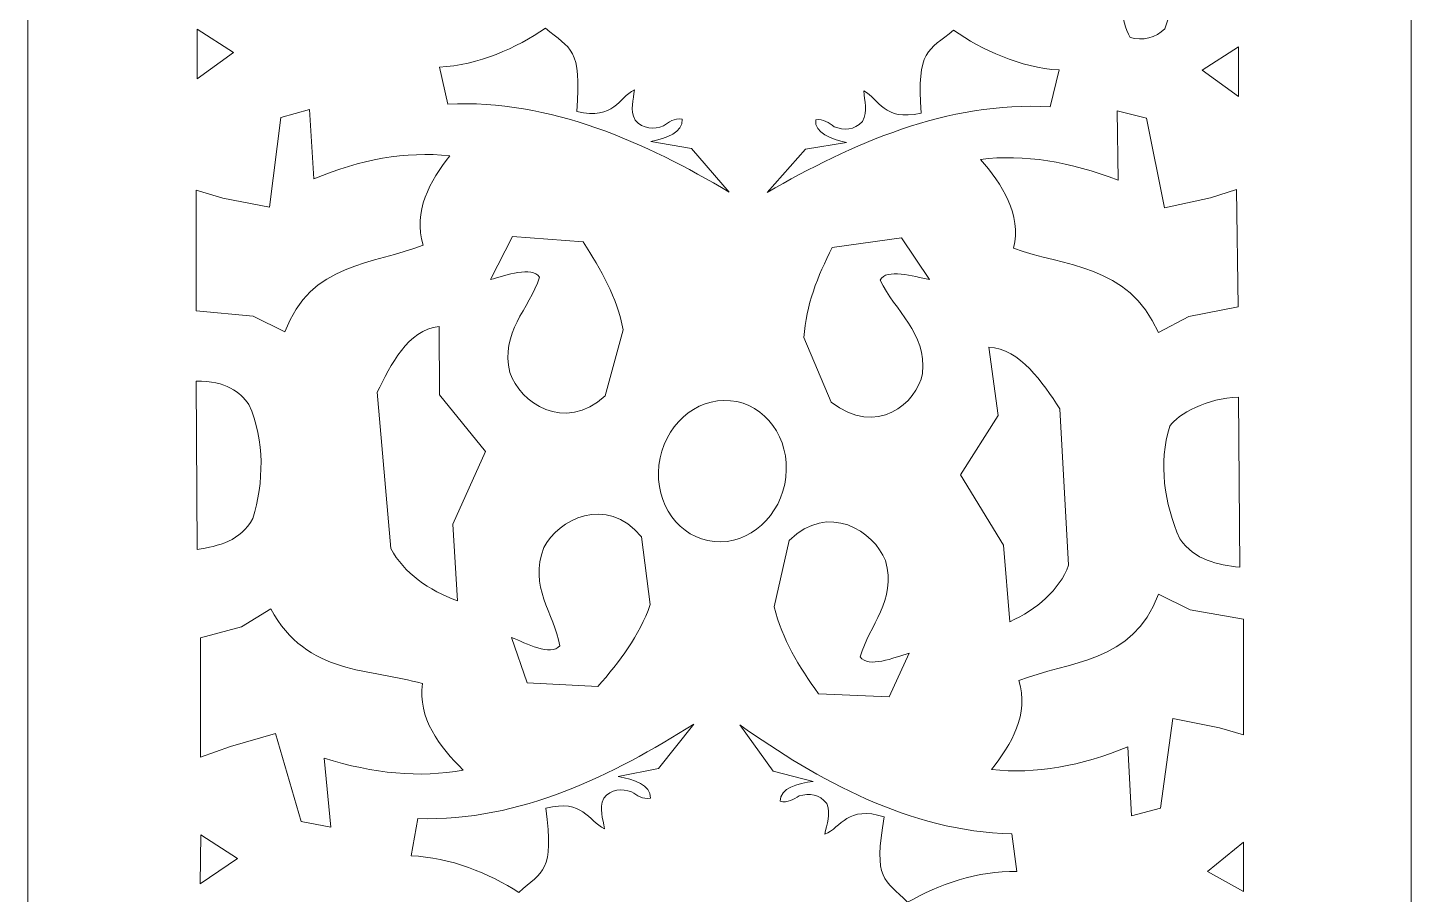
# Model space of a CAD drawing. Header units: centimetres. Extents: x -13.1 to 3.9, y -51.3 to 28.8.
# Drawn here: x -13.14 to 3.86, y -39.78 to -29.13 of the extents above; entities that cross this region are included whole.
import ezdxf

# ---------------------------------------------------------------- set-up
doc = ezdxf.new("R2010")
doc.units = ezdxf.units.CM
doc.header["$MEASUREMENT"] = 0
doc.layers.add('Katman 1', color=7, linetype='Continuous')

msp = doc.modelspace()

# ---------------------------------------------------------------- linework, layer by layer
at = {"layer": 'Katman 1', "color": 250, "lineweight": 20}
msp.add_lwpolyline([(-13.14415, -51.2871), (3.85585, -51.2871), (3.85585, 28.7129), (-13.14415, 28.7129), (-13.14415, -51.2871)], close=True, dxfattribs=at)
at = {"layer": 'Katman 1', "color": 250, "lineweight": 5}
for points, knots in [([(1.77887, -28.75685), (1.77887, -28.75685), (1.05589, -28.4536), (1.05589, -28.4536), (1.05589, -28.4536), (1.05589, -28.4536), (1.05589, -28.4536), (1.05589, -28.4536), (0.82774, -29.1488), (0.82774, -29.1488), (0.82774, -29.1488), (0.82774, -29.1488), (0.82774, -29.1488), (0.7189, -29.25371), (0.54941, -29.29996), (0.40145, -29.25379), (0.40145, -29.25379), (0.40145, -29.25379), (0.40145, -29.25379), (0.28002, -29.03478), (0.25178, -28.75257), (0.46433, -28.46832), (0.46433, -28.46832), (0.46433, -28.46832), (0.46433, -28.46832), (0.92937, -28.22451), (1.49421, -27.93724), (1.75499, -26.98213), (1.75499, -26.98213), (1.75499, -26.98213), (1.75499, -26.98213), (1.75499, -26.98213), (1.77887, -28.75685), (1.77887, -28.75685)], [0, 0, 0, 0, 0.09090909, 0.09090909, 0.09090909, 0.18181818, 0.18181818, 0.18181818, 0.27272727, 0.27272727, 0.27272727, 0.36363636, 0.36363636, 0.36363636, 0.45454545, 0.45454545, 0.45454545, 0.54545455, 0.54545455, 0.54545455, 0.63636364, 0.63636364, 0.63636364, 0.72727273, 0.72727273, 0.72727273, 0.81818182, 0.81818182, 0.81818182, 0.90909091, 0.90909091, 0.90909091, 1, 1, 1, 1]), ([(-11.06319, -29.75995), (-11.06319, -29.75995), (-10.61628, -29.43823), (-10.61628, -29.43823), (-10.61628, -29.43823), (-10.61628, -29.43823), (-10.61628, -29.43823), (-10.61628, -29.43823), (-11.06191, -29.14975), (-11.06191, -29.14975), (-11.06191, -29.14975), (-11.06191, -29.14975), (-11.06191, -29.14975), (-11.06191, -29.14975), (-11.06319, -29.75995), (-11.06319, -29.75995)], [0, 0, 0, 0, 0.2, 0.2, 0.2, 0.4, 0.4, 0.4, 0.6, 0.6, 0.6, 0.8, 0.8, 0.8, 1, 1, 1, 1]), ([(-4.52389, -31.15289), (-5.54493, -30.55183), (-6.71926, -30.00794), (-7.98138, -30.07372), (-7.98138, -30.07372), (-7.98138, -30.07372), (-7.98138, -30.07372), (-7.98138, -30.07372), (-8.08614, -29.61822), (-8.08614, -29.61822), (-8.08614, -29.61822), (-8.08614, -29.61822), (-8.08614, -29.61822), (-7.61082, -29.59534), (-7.13369, -29.38088), (-6.78319, -29.14068), (-6.78319, -29.14068), (-6.78319, -29.14068), (-6.78319, -29.14068), (-6.47535, -29.39835), (-6.33275, -29.37832), (-6.39819, -30.16317), (-6.39819, -30.16317), (-6.39819, -30.16317), (-6.39819, -30.16317), (-5.93105, -30.27086), (-5.8898, -29.99566), (-5.68909, -29.89522), (-5.68909, -29.89522), (-5.68909, -29.89522), (-5.68909, -29.89522), (-5.70075, -30.02173), (-5.74753, -30.13988), (-5.67988, -30.27095), (-5.67988, -30.27095), (-5.67988, -30.27095), (-5.67988, -30.27095), (-5.581, -30.38376), (-5.45291, -30.38187), (-5.33177, -30.34113), (-5.33177, -30.34113), (-5.33177, -30.34113), (-5.33177, -30.34113), (-5.26863, -30.29032), (-5.20177, -30.2431), (-5.10478, -30.25604), (-5.10478, -30.25604), (-5.10478, -30.25604), (-5.10478, -30.25604), (-5.08854, -30.42089), (-5.29765, -30.49173), (-5.48884, -30.53085), (-5.48884, -30.53085), (-5.48884, -30.53085), (-5.48884, -30.53085), (-5.48884, -30.53085), (-4.9863, -30.61974), (-4.9863, -30.61974), (-4.9863, -30.61974), (-4.9863, -30.61974), (-4.9863, -30.61974), (-4.9863, -30.61974), (-4.52389, -31.15289), (-4.52389, -31.15289)], [0, 0, 0, 0, 0.04761905, 0.04761905, 0.04761905, 0.0952381, 0.0952381, 0.0952381, 0.14285714, 0.14285714, 0.14285714, 0.19047619, 0.19047619, 0.19047619, 0.23809524, 0.23809524, 0.23809524, 0.28571429, 0.28571429, 0.28571429, 0.33333333, 0.33333333, 0.33333333, 0.38095238, 0.38095238, 0.38095238, 0.42857143, 0.42857143, 0.42857143, 0.47619048, 0.47619048, 0.47619048, 0.52380952, 0.52380952, 0.52380952, 0.57142857, 0.57142857, 0.57142857, 0.61904762, 0.61904762, 0.61904762, 0.66666667, 0.66666667, 0.66666667, 0.71428571, 0.71428571, 0.71428571, 0.76190476, 0.76190476, 0.76190476, 0.80952381, 0.80952381, 0.80952381, 0.85714286, 0.85714286, 0.85714286, 0.9047619, 0.9047619, 0.9047619, 0.95238095, 0.95238095, 0.95238095, 1, 1, 1, 1]), ([(-4.05655, -31.15696), (-3.02657, -30.56452), (-1.84441, -30.03052), (-0.58323, -30.10688), (-0.58323, -30.10688), (-0.58323, -30.10688), (-0.58323, -30.10688), (-0.58323, -30.10688), (-0.47165, -29.65254), (-0.47165, -29.65254), (-0.47165, -29.65254), (-0.47165, -29.65254), (-0.47165, -29.65254), (-0.94663, -29.62553), (-1.42047, -29.40708), (-1.76751, -29.16412), (-1.76751, -29.16412), (-1.76751, -29.16412), (-1.76751, -29.16412), (-2.07916, -29.41878), (-2.22146, -29.39793), (-2.16755, -30.18305), (-2.16755, -30.18305), (-2.16755, -30.18305), (-2.16755, -30.18305), (-2.63636, -30.28696), (-2.6736, -30.01125), (-2.87285, -29.9092), (-2.87285, -29.9092), (-2.87285, -29.9092), (-2.87285, -29.9092), (-2.86299, -30.03582), (-2.81783, -30.15437), (-2.88746, -30.28484), (-2.88746, -30.28484), (-2.88746, -30.28484), (-2.88746, -30.28484), (-2.98793, -30.39685), (-3.11594, -30.39367), (-3.23666, -30.35198), (-3.23666, -30.35198), (-3.23666, -30.35198), (-3.23666, -30.35198), (-3.29901, -30.30059), (-3.36512, -30.25286), (-3.46215, -30.26499), (-3.46215, -30.26499), (-3.46215, -30.26499), (-3.46215, -30.26499), (-3.48089, -30.42972), (-3.27298, -30.50218), (-3.08238, -30.54315), (-3.08238, -30.54315), (-3.08238, -30.54315), (-3.08238, -30.54315), (-3.08238, -30.54315), (-3.58592, -30.62784), (-3.58592, -30.62784), (-3.58592, -30.62784), (-3.58592, -30.62784), (-3.58592, -30.62784), (-3.58592, -30.62784), (-4.05655, -31.15696), (-4.05655, -31.15696)], [0, 0, 0, 0, 0.04761905, 0.04761905, 0.04761905, 0.0952381, 0.0952381, 0.0952381, 0.14285714, 0.14285714, 0.14285714, 0.19047619, 0.19047619, 0.19047619, 0.23809524, 0.23809524, 0.23809524, 0.28571429, 0.28571429, 0.28571429, 0.33333333, 0.33333333, 0.33333333, 0.38095238, 0.38095238, 0.38095238, 0.42857143, 0.42857143, 0.42857143, 0.47619048, 0.47619048, 0.47619048, 0.52380952, 0.52380952, 0.52380952, 0.57142857, 0.57142857, 0.57142857, 0.61904762, 0.61904762, 0.61904762, 0.66666667, 0.66666667, 0.66666667, 0.71428571, 0.71428571, 0.71428571, 0.76190476, 0.76190476, 0.76190476, 0.80952381, 0.80952381, 0.80952381, 0.85714286, 0.85714286, 0.85714286, 0.9047619, 0.9047619, 0.9047619, 0.95238095, 0.95238095, 0.95238095, 1, 1, 1, 1]), ([(1.73392, -29.97716), (1.73392, -29.97716), (1.28703, -29.65543), (1.28703, -29.65543), (1.28703, -29.65543), (1.28703, -29.65543), (1.28703, -29.65543), (1.28703, -29.65543), (1.73264, -29.36696), (1.73264, -29.36696), (1.73264, -29.36696), (1.73264, -29.36696), (1.73264, -29.36696), (1.73264, -29.36696), (1.73392, -29.97716), (1.73392, -29.97716)], [0, 0, 0, 0, 0.2, 0.2, 0.2, 0.4, 0.4, 0.4, 0.6, 0.6, 0.6, 0.8, 0.8, 0.8, 1, 1, 1, 1]), ([(-10.0342, -30.23644), (-10.0342, -30.23644), (-9.68216, -30.13973), (-9.68216, -30.13973), (-9.68216, -30.13973), (-9.68216, -30.13973), (-9.68216, -30.13973), (-9.68216, -30.13973), (-9.62836, -30.99055), (-9.62836, -30.99055), (-9.62836, -30.99055), (-9.62836, -30.99055), (-9.62836, -30.99055), (-9.05919, -30.75332), (-8.49988, -30.64909), (-7.95793, -30.70753), (-7.95793, -30.70753), (-7.95793, -30.70753), (-7.95793, -30.70753), (-8.20196, -31.01557), (-8.41369, -31.39223), (-8.28302, -31.8052), (-8.28302, -31.8052), (-8.28302, -31.8052), (-8.28302, -31.8052), (-8.88704, -32.04404), (-9.67545, -32.0185), (-9.98266, -32.87083), (-9.98266, -32.87083), (-9.98266, -32.87083), (-9.98266, -32.87083), (-9.98266, -32.87083), (-10.37238, -32.68), (-10.37238, -32.68), (-10.37238, -32.68), (-10.37238, -32.68), (-10.37238, -32.68), (-10.37238, -32.68), (-11.07595, -32.61207), (-11.07595, -32.61207), (-11.07595, -32.61207), (-11.07595, -32.61207), (-11.07595, -32.61207), (-11.07595, -32.61207), (-11.07303, -31.13135), (-11.07303, -31.13135), (-11.07303, -31.13135), (-11.07303, -31.13135), (-11.07303, -31.13135), (-11.07303, -31.13135), (-10.74608, -31.22681), (-10.74608, -31.22681), (-10.74608, -31.22681), (-10.74608, -31.22681), (-10.74608, -31.22681), (-10.74608, -31.22681), (-10.17231, -31.33985), (-10.17231, -31.33985), (-10.17231, -31.33985), (-10.17231, -31.33985), (-10.17231, -31.33985), (-10.17231, -31.33985), (-10.0342, -30.23644), (-10.0342, -30.23644)], [0, 0, 0, 0, 0.04761905, 0.04761905, 0.04761905, 0.0952381, 0.0952381, 0.0952381, 0.14285714, 0.14285714, 0.14285714, 0.19047619, 0.19047619, 0.19047619, 0.23809524, 0.23809524, 0.23809524, 0.28571429, 0.28571429, 0.28571429, 0.33333333, 0.33333333, 0.33333333, 0.38095238, 0.38095238, 0.38095238, 0.42857143, 0.42857143, 0.42857143, 0.47619048, 0.47619048, 0.47619048, 0.52380952, 0.52380952, 0.52380952, 0.57142857, 0.57142857, 0.57142857, 0.61904762, 0.61904762, 0.61904762, 0.66666667, 0.66666667, 0.66666667, 0.71428571, 0.71428571, 0.71428571, 0.76190476, 0.76190476, 0.76190476, 0.80952381, 0.80952381, 0.80952381, 0.85714286, 0.85714286, 0.85714286, 0.9047619, 0.9047619, 0.9047619, 0.95238095, 0.95238095, 0.95238095, 1, 1, 1, 1]), ([(0.60094, -30.24669), (0.60094, -30.24669), (0.24177, -30.15596), (0.24177, -30.15596), (0.24177, -30.15596), (0.24177, -30.15596), (0.24177, -30.15596), (0.24177, -30.15596), (0.25219, -31.00703), (0.25219, -31.00703), (0.25219, -31.00703), (0.25219, -31.00703), (0.25219, -31.00703), (-0.33454, -30.77951), (-0.90152, -30.68468), (-1.43878, -30.75194), (-1.43878, -30.75194), (-1.43878, -30.75194), (-1.43878, -30.75194), (-1.17172, -31.05566), (-0.93169, -31.42852), (-1.03107, -31.84326), (-1.03107, -31.84326), (-1.03107, -31.84326), (-1.03107, -31.84326), (-0.40954, -32.07202), (0.37659, -32.03331), (0.7478, -32.87993), (0.7478, -32.87993), (0.7478, -32.87993), (0.7478, -32.87993), (0.7478, -32.87993), (1.12329, -32.68264), (1.12329, -32.68264), (1.12329, -32.68264), (1.12329, -32.68264), (1.12329, -32.68264), (1.12329, -32.68264), (1.72677, -32.56242), (1.72677, -32.56242), (1.72677, -32.56242), (1.72677, -32.56242), (1.72677, -32.56242), (1.72677, -32.56242), (1.70676, -31.12359), (1.70676, -31.12359), (1.70676, -31.12359), (1.70676, -31.12359), (1.70676, -31.12359), (1.70676, -31.12359), (1.38713, -31.22457), (1.38713, -31.22457), (1.38713, -31.22457), (1.38713, -31.22457), (1.38713, -31.22457), (1.38713, -31.22457), (0.82217, -31.34693), (0.82217, -31.34693), (0.82217, -31.34693), (0.82217, -31.34693), (0.82217, -31.34693), (0.82217, -31.34693), (0.60094, -30.24669), (0.60094, -30.24669)], [0, 0, 0, 0, 0.04761905, 0.04761905, 0.04761905, 0.0952381, 0.0952381, 0.0952381, 0.14285714, 0.14285714, 0.14285714, 0.19047619, 0.19047619, 0.19047619, 0.23809524, 0.23809524, 0.23809524, 0.28571429, 0.28571429, 0.28571429, 0.33333333, 0.33333333, 0.33333333, 0.38095238, 0.38095238, 0.38095238, 0.42857143, 0.42857143, 0.42857143, 0.47619048, 0.47619048, 0.47619048, 0.52380952, 0.52380952, 0.52380952, 0.57142857, 0.57142857, 0.57142857, 0.61904762, 0.61904762, 0.61904762, 0.66666667, 0.66666667, 0.66666667, 0.71428571, 0.71428571, 0.71428571, 0.76190476, 0.76190476, 0.76190476, 0.80952381, 0.80952381, 0.80952381, 0.85714286, 0.85714286, 0.85714286, 0.9047619, 0.9047619, 0.9047619, 0.95238095, 0.95238095, 0.95238095, 1, 1, 1, 1]), ([(-6.05018, -33.65708), (-6.05018, -33.65708), (-5.82631, -32.84704), (-5.82631, -32.84704), (-5.82631, -32.84704), (-5.82631, -32.84704), (-5.82631, -32.84704), (-5.9049, -32.44606), (-6.09784, -32.10768), (-6.32122, -31.7655), (-6.32122, -31.7655), (-6.32122, -31.7655), (-6.32122, -31.7655), (-6.32122, -31.7655), (-7.18756, -31.69962), (-7.18756, -31.69962), (-7.18756, -31.69962), (-7.18756, -31.69962), (-7.18756, -31.69962), (-7.18756, -31.69962), (-7.45834, -32.22753), (-7.45834, -32.22753), (-7.45834, -32.22753), (-7.45834, -32.22753), (-7.45834, -32.22753), (-7.26968, -32.17865), (-6.94701, -32.05632), (-6.85585, -32.19993), (-6.85585, -32.19993), (-6.85585, -32.19993), (-6.85585, -32.19993), (-6.98232, -32.59295), (-7.34066, -32.87193), (-7.21832, -33.3719), (-7.21832, -33.3719), (-7.21832, -33.3719), (-7.21832, -33.3719), (-7.09857, -33.73478), (-6.55032, -34.11938), (-6.05018, -33.65708)], [0, 0, 0, 0, 0.07692308, 0.07692308, 0.07692308, 0.15384615, 0.15384615, 0.15384615, 0.23076923, 0.23076923, 0.23076923, 0.30769231, 0.30769231, 0.30769231, 0.38461538, 0.38461538, 0.38461538, 0.46153846, 0.46153846, 0.46153846, 0.53846154, 0.53846154, 0.53846154, 0.61538462, 0.61538462, 0.61538462, 0.69230769, 0.69230769, 0.69230769, 0.76923077, 0.76923077, 0.76923077, 0.84615385, 0.84615385, 0.84615385, 0.92307692, 0.92307692, 0.92307692, 1, 1, 1, 1]), ([(-3.27366, -33.73528), (-3.27366, -33.73528), (-3.60655, -32.94202), (-3.60655, -32.94202), (-3.60655, -32.94202), (-3.60655, -32.94202), (-3.60655, -32.94202), (-3.58292, -32.53808), (-3.43663, -32.18934), (-3.26064, -31.83513), (-3.26064, -31.83513), (-3.26064, -31.83513), (-3.26064, -31.83513), (-3.26064, -31.83513), (-2.40656, -31.71719), (-2.40656, -31.71719), (-2.40656, -31.71719), (-2.40656, -31.71719), (-2.40656, -31.71719), (-2.40656, -31.71719), (-2.06557, -32.22659), (-2.06557, -32.22659), (-2.06557, -32.22659), (-2.06557, -32.22659), (-2.06557, -32.22659), (-2.25995, -32.1893), (-2.59777, -32.08691), (-2.66929, -32.23535), (-2.66929, -32.23535), (-2.66929, -32.23535), (-2.66929, -32.23535), (-2.48987, -32.61926), (-2.09519, -32.87548), (-2.14918, -33.38063), (-2.14918, -33.38063), (-2.14918, -33.38063), (-2.14918, -33.38063), (-2.21911, -33.74934), (-2.71294, -34.1655), (-3.27366, -33.73528)], [0, 0, 0, 0, 0.07692308, 0.07692308, 0.07692308, 0.15384615, 0.15384615, 0.15384615, 0.23076923, 0.23076923, 0.23076923, 0.30769231, 0.30769231, 0.30769231, 0.38461538, 0.38461538, 0.38461538, 0.46153846, 0.46153846, 0.46153846, 0.53846154, 0.53846154, 0.53846154, 0.61538462, 0.61538462, 0.61538462, 0.69230769, 0.69230769, 0.69230769, 0.76923077, 0.76923077, 0.76923077, 0.84615385, 0.84615385, 0.84615385, 0.92307692, 0.92307692, 0.92307692, 1, 1, 1, 1]), ([(-7.86515, -36.17646), (-8.21553, -36.04594), (-8.52267, -35.83441), (-8.68208, -35.53317), (-8.68208, -35.53317), (-8.68208, -35.53317), (-8.68208, -35.53317), (-8.68208, -35.53317), (-8.84999, -33.61307), (-8.84999, -33.61307), (-8.84999, -33.61307), (-8.84999, -33.61307), (-8.84999, -33.61307), (-8.68189, -33.27801), (-8.47932, -32.84787), (-8.08941, -32.8035), (-8.08941, -32.8035), (-8.08941, -32.8035), (-8.08941, -32.8035), (-8.08941, -32.8035), (-8.08506, -33.6434), (-8.08506, -33.6434), (-8.08506, -33.6434), (-8.08506, -33.6434), (-8.08506, -33.6434), (-8.08506, -33.6434), (-7.51969, -34.3418), (-7.51969, -34.3418), (-7.51969, -34.3418), (-7.51969, -34.3418), (-7.51969, -34.3418), (-7.51969, -34.3418), (-7.92181, -35.23379), (-7.92181, -35.23379), (-7.92181, -35.23379), (-7.92181, -35.23379), (-7.92181, -35.23379), (-7.92181, -35.23379), (-7.86515, -36.17646), (-7.86515, -36.17646)], [0, 0, 0, 0, 0.07692308, 0.07692308, 0.07692308, 0.15384615, 0.15384615, 0.15384615, 0.23076923, 0.23076923, 0.23076923, 0.30769231, 0.30769231, 0.30769231, 0.38461538, 0.38461538, 0.38461538, 0.46153846, 0.46153846, 0.46153846, 0.53846154, 0.53846154, 0.53846154, 0.61538462, 0.61538462, 0.61538462, 0.69230769, 0.69230769, 0.69230769, 0.76923077, 0.76923077, 0.76923077, 0.84615385, 0.84615385, 0.84615385, 0.92307692, 0.92307692, 0.92307692, 1, 1, 1, 1]), ([(-1.07517, -36.4321), (-0.74539, -36.27906), (-0.46987, -36.04827), (-0.35457, -35.73803), (-0.35457, -35.73803), (-0.35457, -35.73803), (-0.35457, -35.73803), (-0.35457, -35.73803), (-0.46339, -33.81588), (-0.46339, -33.81588), (-0.46339, -33.81588), (-0.46339, -33.81588), (-0.46339, -33.81588), (-0.679, -33.49345), (-0.94249, -33.07877), (-1.33695, -33.06031), (-1.33695, -33.06031), (-1.33695, -33.06031), (-1.33695, -33.06031), (-1.33695, -33.06031), (-1.22054, -33.89658), (-1.22054, -33.89658), (-1.22054, -33.89658), (-1.22054, -33.89658), (-1.22054, -33.89658), (-1.22054, -33.89658), (-1.68271, -34.62889), (-1.68271, -34.62889), (-1.68271, -34.62889), (-1.68271, -34.62889), (-1.68271, -34.62889), (-1.68271, -34.62889), (-1.15442, -35.49024), (-1.15442, -35.49024), (-1.15442, -35.49024), (-1.15442, -35.49024), (-1.15442, -35.49024), (-1.15442, -35.49024), (-1.07517, -36.4321), (-1.07517, -36.4321)], [0, 0, 0, 0, 0.07692308, 0.07692308, 0.07692308, 0.15384615, 0.15384615, 0.15384615, 0.23076923, 0.23076923, 0.23076923, 0.30769231, 0.30769231, 0.30769231, 0.38461538, 0.38461538, 0.38461538, 0.46153846, 0.46153846, 0.46153846, 0.53846154, 0.53846154, 0.53846154, 0.61538462, 0.61538462, 0.61538462, 0.69230769, 0.69230769, 0.69230769, 0.76923077, 0.76923077, 0.76923077, 0.84615385, 0.84615385, 0.84615385, 0.92307692, 0.92307692, 0.92307692, 1, 1, 1, 1]), ([(-11.06227, -35.54517), (-11.06227, -35.54517), (-11.07505, -33.47557), (-11.07505, -33.47557), (-11.07505, -33.47557), (-11.07505, -33.47557), (-11.07505, -33.47557), (-10.69836, -33.47395), (-10.53979, -33.60976), (-10.42527, -33.76146), (-10.42527, -33.76146), (-10.42527, -33.76146), (-10.42527, -33.76146), (-10.22596, -34.2124), (-10.24542, -34.72094), (-10.37656, -35.16368), (-10.37656, -35.16368), (-10.37656, -35.16368), (-10.37656, -35.16368), (-10.53337, -35.44157), (-10.79206, -35.50241), (-11.06227, -35.54517)], [0, 0, 0, 0, 0.14285714, 0.14285714, 0.14285714, 0.28571429, 0.28571429, 0.28571429, 0.42857143, 0.42857143, 0.42857143, 0.57142857, 0.57142857, 0.57142857, 0.71428571, 0.71428571, 0.71428571, 0.85714286, 0.85714286, 0.85714286, 1, 1, 1, 1]), ([(-5.38884, -34.50834), (-5.3342, -34.03017), (-4.94065, -33.67549), (-4.51011, -33.71627), (-4.51011, -33.71627), (-4.51011, -33.71627), (-4.51011, -33.71627), (-4.07952, -33.75711), (-3.77468, -34.17788), (-3.82914, -34.65587), (-3.82914, -34.65587), (-3.82914, -34.65587), (-3.82914, -34.65587), (-3.88406, -35.13389), (-4.27754, -35.48859), (-4.70824, -35.44789), (-4.70824, -35.44789), (-4.70824, -35.44789), (-4.70824, -35.44789), (-5.13877, -35.40693), (-5.4436, -34.9864), (-5.38884, -34.50834)], [0, 0, 0, 0, 0.14285714, 0.14285714, 0.14285714, 0.28571429, 0.28571429, 0.28571429, 0.42857143, 0.42857143, 0.42857143, 0.57142857, 0.57142857, 0.57142857, 0.71428571, 0.71428571, 0.71428571, 0.85714286, 0.85714286, 0.85714286, 1, 1, 1, 1]), ([(1.74929, -35.76348), (1.74929, -35.76348), (1.73124, -33.67259), (1.73124, -33.67259), (1.73124, -33.67259), (1.73124, -33.67259), (1.73124, -33.67259), (1.35021, -33.68501), (0.98711, -33.87688), (0.88964, -34.03064), (0.88964, -34.03064), (0.88964, -34.03064), (0.88964, -34.03064), (0.74272, -34.48211), (0.82385, -34.98213), (1.00999, -35.41338), (1.00999, -35.41338), (1.00999, -35.41338), (1.00999, -35.41338), (1.20208, -35.68116), (1.47085, -35.73136), (1.74929, -35.76348)], [0, 0, 0, 0, 0.14285714, 0.14285714, 0.14285714, 0.28571429, 0.28571429, 0.28571429, 0.42857143, 0.42857143, 0.42857143, 0.57142857, 0.57142857, 0.57142857, 0.71428571, 0.71428571, 0.71428571, 0.85714286, 0.85714286, 0.85714286, 1, 1, 1, 1]), ([(-5.60417, -35.38954), (-5.60417, -35.38954), (-5.49587, -36.22112), (-5.49587, -36.22112), (-5.49587, -36.22112), (-5.49587, -36.22112), (-5.49587, -36.22112), (-5.62997, -36.60841), (-5.86868, -36.91881), (-6.13808, -37.22918), (-6.13808, -37.22918), (-6.13808, -37.22918), (-6.13808, -37.22918), (-6.13808, -37.22918), (-7.00571, -37.18293), (-7.00571, -37.18293), (-7.00571, -37.18293), (-7.00571, -37.18293), (-7.00571, -37.18293), (-7.00571, -37.18293), (-7.20006, -36.625), (-7.20006, -36.625), (-7.20006, -36.625), (-7.20006, -36.625), (-7.20006, -36.625), (-7.01982, -36.69772), (-6.71737, -36.86047), (-6.60666, -36.72992), (-6.60666, -36.72992), (-6.60666, -36.72992), (-6.60666, -36.72992), (-6.67702, -36.32415), (-6.99301, -36.00157), (-6.80142, -35.52204), (-6.80142, -35.52204), (-6.80142, -35.52204), (-6.80142, -35.52204), (-6.63225, -35.17765), (-6.03473, -34.86707), (-5.60417, -35.38954)], [0, 0, 0, 0, 0.07692308, 0.07692308, 0.07692308, 0.15384615, 0.15384615, 0.15384615, 0.23076923, 0.23076923, 0.23076923, 0.30769231, 0.30769231, 0.30769231, 0.38461538, 0.38461538, 0.38461538, 0.46153846, 0.46153846, 0.46153846, 0.53846154, 0.53846154, 0.53846154, 0.61538462, 0.61538462, 0.61538462, 0.69230769, 0.69230769, 0.69230769, 0.76923077, 0.76923077, 0.76923077, 0.84615385, 0.84615385, 0.84615385, 0.92307692, 0.92307692, 0.92307692, 1, 1, 1, 1]), ([(-3.78622, -35.43364), (-3.78622, -35.43364), (-3.9725, -36.25076), (-3.9725, -36.25076), (-3.9725, -36.25076), (-3.9725, -36.25076), (-3.9725, -36.25076), (-3.87572, -36.64935), (-3.66726, -36.98171), (-3.42842, -37.31677), (-3.42842, -37.31677), (-3.42842, -37.31677), (-3.42842, -37.31677), (-3.42842, -37.31677), (-2.56047, -37.3551), (-2.56047, -37.3551), (-2.56047, -37.3551), (-2.56047, -37.3551), (-2.56047, -37.3551), (-2.56047, -37.3551), (-2.31446, -36.81876), (-2.31446, -36.81876), (-2.31446, -36.81876), (-2.31446, -36.81876), (-2.31446, -36.81876), (-2.50041, -36.8736), (-2.81694, -37.00621), (-2.91481, -36.86543), (-2.91481, -36.86543), (-2.91481, -36.86543), (-2.91481, -36.86543), (-2.80636, -36.46832), (-2.46157, -36.1781), (-2.60659, -35.68209), (-2.60659, -35.68209), (-2.60659, -35.68209), (-2.60659, -35.68209), (-2.7428, -35.32282), (-3.308, -34.95546), (-3.78622, -35.43364)], [0, 0, 0, 0, 0.07692308, 0.07692308, 0.07692308, 0.15384615, 0.15384615, 0.15384615, 0.23076923, 0.23076923, 0.23076923, 0.30769231, 0.30769231, 0.30769231, 0.38461538, 0.38461538, 0.38461538, 0.46153846, 0.46153846, 0.46153846, 0.53846154, 0.53846154, 0.53846154, 0.61538462, 0.61538462, 0.61538462, 0.69230769, 0.69230769, 0.69230769, 0.76923077, 0.76923077, 0.76923077, 0.84615385, 0.84615385, 0.84615385, 0.92307692, 0.92307692, 0.92307692, 1, 1, 1, 1]), ([(0.77309, -38.72292), (0.77309, -38.72292), (0.41891, -38.81851), (0.41891, -38.81851), (0.41891, -38.81851), (0.41891, -38.81851), (0.41891, -38.81851), (0.41891, -38.81851), (0.37462, -37.97001), (0.37462, -37.97001), (0.37462, -37.97001), (0.37462, -37.97001), (0.37462, -37.97001), (-0.19872, -38.20542), (-0.76081, -38.30827), (-1.30364, -38.249), (-1.30364, -38.249), (-1.30364, -38.249), (-1.30364, -38.249), (-1.05558, -37.94226), (-0.83886, -37.56707), (-0.96537, -37.15497), (-0.96537, -37.15497), (-0.96537, -37.15497), (-0.96537, -37.15497), (-0.35706, -36.91781), (0.43314, -36.94502), (0.75085, -36.09574), (0.75085, -36.09574), (0.75085, -36.09574), (0.75085, -36.09574), (0.75085, -36.09574), (1.13962, -36.28675), (1.13962, -36.28675), (1.13962, -36.28675), (1.13962, -36.28675), (1.13962, -36.28675), (1.13962, -36.28675), (1.79216, -36.40227), (1.79216, -36.40227), (1.79216, -36.40227), (1.79216, -36.40227), (1.79216, -36.40227), (1.79216, -36.40227), (1.79217, -37.82281), (1.79217, -37.82281), (1.79217, -37.82281), (1.79217, -37.82281), (1.79217, -37.82281), (1.79217, -37.82281), (1.49798, -37.73663), (1.49798, -37.73663), (1.49798, -37.73663), (1.49798, -37.73663), (1.49798, -37.73663), (1.49798, -37.73663), (0.92389, -37.62271), (0.92389, -37.62271), (0.92389, -37.62271), (0.92389, -37.62271), (0.92389, -37.62271), (0.92389, -37.62271), (0.77309, -38.72292), (0.77309, -38.72292)], [0, 0, 0, 0, 0.04761905, 0.04761905, 0.04761905, 0.0952381, 0.0952381, 0.0952381, 0.14285714, 0.14285714, 0.14285714, 0.19047619, 0.19047619, 0.19047619, 0.23809524, 0.23809524, 0.23809524, 0.28571429, 0.28571429, 0.28571429, 0.33333333, 0.33333333, 0.33333333, 0.38095238, 0.38095238, 0.38095238, 0.42857143, 0.42857143, 0.42857143, 0.47619048, 0.47619048, 0.47619048, 0.52380952, 0.52380952, 0.52380952, 0.57142857, 0.57142857, 0.57142857, 0.61904762, 0.61904762, 0.61904762, 0.66666667, 0.66666667, 0.66666667, 0.71428571, 0.71428571, 0.71428571, 0.76190476, 0.76190476, 0.76190476, 0.80952381, 0.80952381, 0.80952381, 0.85714286, 0.85714286, 0.85714286, 0.9047619, 0.9047619, 0.9047619, 0.95238095, 0.95238095, 0.95238095, 1, 1, 1, 1]), ([(-9.78498, -38.88856), (-9.78498, -38.88856), (-9.41839, -38.95589), (-9.41839, -38.95589), (-9.41839, -38.95589), (-9.41839, -38.95589), (-9.41839, -38.95589), (-9.41839, -38.95589), (-9.50197, -38.10894), (-9.50197, -38.10894), (-9.50197, -38.10894), (-9.50197, -38.10894), (-9.50197, -38.10894), (-8.89671, -38.29794), (-8.32246, -38.35589), (-7.79167, -38.25441), (-7.79167, -38.25441), (-7.79167, -38.25441), (-7.79167, -38.25441), (-8.08456, -37.96901), (-8.35634, -37.61301), (-8.29262, -37.1935), (-8.29262, -37.1935), (-8.29262, -37.1935), (-8.29262, -37.1935), (-8.93304, -37.00562), (-9.71465, -37.09469), (-10.158, -36.27517), (-10.158, -36.27517), (-10.158, -36.27517), (-10.158, -36.27517), (-10.158, -36.27517), (-10.51583, -36.49573), (-10.51583, -36.49573), (-10.51583, -36.49573), (-10.51583, -36.49573), (-10.51583, -36.49573), (-10.51583, -36.49573), (-11.01884, -36.6304), (-11.01884, -36.6304), (-11.01884, -36.6304), (-11.01884, -36.6304), (-11.01884, -36.6304), (-11.01884, -36.6304), (-11.01881, -38.09809), (-11.01881, -38.09809), (-11.01881, -38.09809), (-11.01881, -38.09809), (-11.01881, -38.09809), (-11.01881, -38.09809), (-10.65386, -37.96523), (-10.65386, -37.96523), (-10.65386, -37.96523), (-10.65386, -37.96523), (-10.65386, -37.96523), (-10.65386, -37.96523), (-10.10041, -37.80694), (-10.10041, -37.80694), (-10.10041, -37.80694), (-10.10041, -37.80694), (-10.10041, -37.80694), (-10.10041, -37.80694), (-9.78498, -38.88856), (-9.78498, -38.88856)], [0, 0, 0, 0, 0.04761905, 0.04761905, 0.04761905, 0.0952381, 0.0952381, 0.0952381, 0.14285714, 0.14285714, 0.14285714, 0.19047619, 0.19047619, 0.19047619, 0.23809524, 0.23809524, 0.23809524, 0.28571429, 0.28571429, 0.28571429, 0.33333333, 0.33333333, 0.33333333, 0.38095238, 0.38095238, 0.38095238, 0.42857143, 0.42857143, 0.42857143, 0.47619048, 0.47619048, 0.47619048, 0.52380952, 0.52380952, 0.52380952, 0.57142857, 0.57142857, 0.57142857, 0.61904762, 0.61904762, 0.61904762, 0.66666667, 0.66666667, 0.66666667, 0.71428571, 0.71428571, 0.71428571, 0.76190476, 0.76190476, 0.76190476, 0.80952381, 0.80952381, 0.80952381, 0.85714286, 0.85714286, 0.85714286, 0.9047619, 0.9047619, 0.9047619, 0.95238095, 0.95238095, 0.95238095, 1, 1, 1, 1]), ([(-4.95947, -37.68939), (-5.94669, -38.31557), (-7.0898, -38.88786), (-8.35201, -38.85168), (-8.35201, -38.85168), (-8.35201, -38.85168), (-8.35201, -38.85168), (-8.35201, -38.85168), (-8.43313, -39.31033), (-8.43313, -39.31033), (-8.43313, -39.31033), (-8.43313, -39.31033), (-8.43313, -39.31033), (-7.95784, -39.32208), (-7.47101, -39.52573), (-7.10914, -39.75789), (-7.10914, -39.75789), (-7.10914, -39.75789), (-7.10914, -39.75789), (-6.81554, -39.49291), (-6.67229, -39.50934), (-6.77765, -38.72475), (-6.77765, -38.72475), (-6.77765, -38.72475), (-6.77765, -38.72475), (-6.3174, -38.60601), (-6.26215, -38.88058), (-6.05685, -38.97664), (-6.05685, -38.97664), (-6.05685, -38.97664), (-6.05685, -38.97664), (-6.07477, -38.85003), (-6.12769, -38.73271), (-6.06695, -38.59984), (-6.06695, -38.59984), (-6.06695, -38.59984), (-6.06695, -38.59984), (-5.9739, -38.48459), (-5.84623, -38.48359), (-5.72341, -38.52133), (-5.72341, -38.52133), (-5.72341, -38.52133), (-5.72341, -38.52133), (-5.65804, -38.57086), (-5.58859, -38.61664), (-5.49267, -38.60137), (-5.49267, -38.60137), (-5.49267, -38.60137), (-5.49267, -38.60137), (-5.48488, -38.43589), (-5.6969, -38.36986), (-5.88977, -38.33513), (-5.88977, -38.33513), (-5.88977, -38.33513), (-5.88977, -38.33513), (-5.88977, -38.33513), (-5.39313, -38.23417), (-5.39313, -38.23417), (-5.39313, -38.23417), (-5.39313, -38.23417), (-5.39313, -38.23417), (-5.39313, -38.23417), (-4.95947, -37.68939), (-4.95947, -37.68939)], [0, 0, 0, 0, 0.04761905, 0.04761905, 0.04761905, 0.0952381, 0.0952381, 0.0952381, 0.14285714, 0.14285714, 0.14285714, 0.19047619, 0.19047619, 0.19047619, 0.23809524, 0.23809524, 0.23809524, 0.28571429, 0.28571429, 0.28571429, 0.33333333, 0.33333333, 0.33333333, 0.38095238, 0.38095238, 0.38095238, 0.42857143, 0.42857143, 0.42857143, 0.47619048, 0.47619048, 0.47619048, 0.52380952, 0.52380952, 0.52380952, 0.57142857, 0.57142857, 0.57142857, 0.61904762, 0.61904762, 0.61904762, 0.66666667, 0.66666667, 0.66666667, 0.71428571, 0.71428571, 0.71428571, 0.76190476, 0.76190476, 0.76190476, 0.80952381, 0.80952381, 0.80952381, 0.85714286, 0.85714286, 0.85714286, 0.9047619, 0.9047619, 0.9047619, 0.95238095, 0.95238095, 0.95238095, 1, 1, 1, 1]), ([(-4.39402, -37.70063), (-3.43368, -38.37741), (-2.31549, -39.0089), (-1.05349, -39.0387), (-1.05349, -39.0387), (-1.05349, -39.0387), (-1.05349, -39.0387), (-1.05349, -39.0387), (-0.99161, -39.501), (-0.99161, -39.501), (-0.99161, -39.501), (-0.99161, -39.501), (-0.99161, -39.501), (-1.46656, -39.4881), (-1.9614, -39.66601), (-2.33242, -39.8792), (-2.33242, -39.8792), (-2.33242, -39.8792), (-2.33242, -39.8792), (-2.6149, -39.59898), (-2.75868, -39.608), (-2.62075, -38.8298), (-2.62075, -38.8298), (-2.62075, -38.8298), (-2.62075, -38.8298), (-3.07566, -38.68711), (-3.14224, -38.95861), (-3.35133, -39.04359), (-3.35133, -39.04359), (-3.35133, -39.04359), (-3.35133, -39.04359), (-3.32787, -38.91808), (-3.27052, -38.8038), (-3.32548, -38.66799), (-3.32548, -38.66799), (-3.32548, -38.66799), (-3.32548, -38.66799), (-3.4134, -38.54782), (-3.5411, -38.54017), (-3.66555, -38.57176), (-3.66555, -38.57176), (-3.66555, -38.57176), (-3.66555, -38.57176), (-3.73282, -38.61751), (-3.80378, -38.65971), (-3.89934, -38.63932), (-3.89934, -38.63932), (-3.89934, -38.63932), (-3.89934, -38.63932), (-3.90003, -38.47363), (-3.68545, -38.4188), (-3.49129, -38.39412), (-3.49129, -38.39412), (-3.49129, -38.39412), (-3.49129, -38.39412), (-3.49129, -38.39412), (-3.9834, -38.26739), (-3.9834, -38.26739), (-3.9834, -38.26739), (-3.9834, -38.26739), (-3.9834, -38.26739), (-3.9834, -38.26739), (-4.39402, -37.70063), (-4.39402, -37.70063)], [0, 0, 0, 0, 0.04761905, 0.04761905, 0.04761905, 0.0952381, 0.0952381, 0.0952381, 0.14285714, 0.14285714, 0.14285714, 0.19047619, 0.19047619, 0.19047619, 0.23809524, 0.23809524, 0.23809524, 0.28571429, 0.28571429, 0.28571429, 0.33333333, 0.33333333, 0.33333333, 0.38095238, 0.38095238, 0.38095238, 0.42857143, 0.42857143, 0.42857143, 0.47619048, 0.47619048, 0.47619048, 0.52380952, 0.52380952, 0.52380952, 0.57142857, 0.57142857, 0.57142857, 0.61904762, 0.61904762, 0.61904762, 0.66666667, 0.66666667, 0.66666667, 0.71428571, 0.71428571, 0.71428571, 0.76190476, 0.76190476, 0.76190476, 0.80952381, 0.80952381, 0.80952381, 0.85714286, 0.85714286, 0.85714286, 0.9047619, 0.9047619, 0.9047619, 0.95238095, 0.95238095, 0.95238095, 1, 1, 1, 1]), ([(-11.02383, -39.65365), (-11.02383, -39.65365), (-10.56422, -39.34022), (-10.56422, -39.34022), (-10.56422, -39.34022), (-10.56422, -39.34022), (-10.56422, -39.34022), (-10.56422, -39.34022), (-11.01751, -39.05026), (-11.01751, -39.05026), (-11.01751, -39.05026), (-11.01751, -39.05026), (-11.01751, -39.05026), (-11.01751, -39.05026), (-11.02383, -39.65365), (-11.02383, -39.65365)], [0, 0, 0, 0, 0.2, 0.2, 0.2, 0.4, 0.4, 0.4, 0.6, 0.6, 0.6, 0.8, 0.8, 0.8, 1, 1, 1, 1]), ([(1.79217, -39.14233), (1.79217, -39.14233), (1.35107, -39.50133), (1.35107, -39.50133), (1.35107, -39.50133), (1.35107, -39.50133), (1.35107, -39.50133), (1.35107, -39.50133), (1.79219, -39.74829), (1.79219, -39.74829), (1.79219, -39.74829), (1.79219, -39.74829), (1.79219, -39.74829), (1.79219, -39.74829), (1.79217, -39.14233), (1.79217, -39.14233)], [0, 0, 0, 0, 0.2, 0.2, 0.2, 0.4, 0.4, 0.4, 0.6, 0.6, 0.6, 0.8, 0.8, 0.8, 1, 1, 1, 1])]:
    msp.add_open_spline(points, degree=3, knots=knots, dxfattribs=at)

doc.saveas('drawing.dxf')
